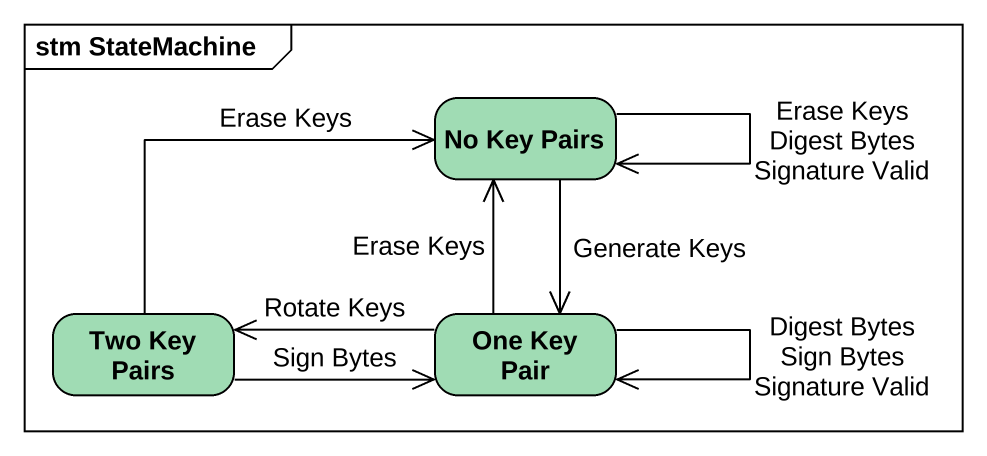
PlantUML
@startuml
mainframe stm StateMachine
hide empty description
state "No Key Pairs" as No_Key_Pairs #A0DCB4
state "Two Key Pairs" as Two_Key_Pairs #A0DCB4
state "One Key Pair" as One_Key_Pair #A0DCB4
No_Key_Pairs --> No_Key_Pairs : Erase Keys Digest Bytes Signature Valid
No_Key_Pairs --> One_Key_Pair : Generate Keys
Two_Key_Pairs -right-> No_Key_Pairs : Erase Keys
Two_Key_Pairs -right-> One_Key_Pair : Sign Bytes
One_Key_Pair -up-> No_Key_Pairs : Erase Keys
One_Key_Pair -left-> Two_Key_Pairs : Rotate Keys
One_Key_Pair --> One_Key_Pair : Digest Bytes Sign Bytes Signature Valid
@enduml
